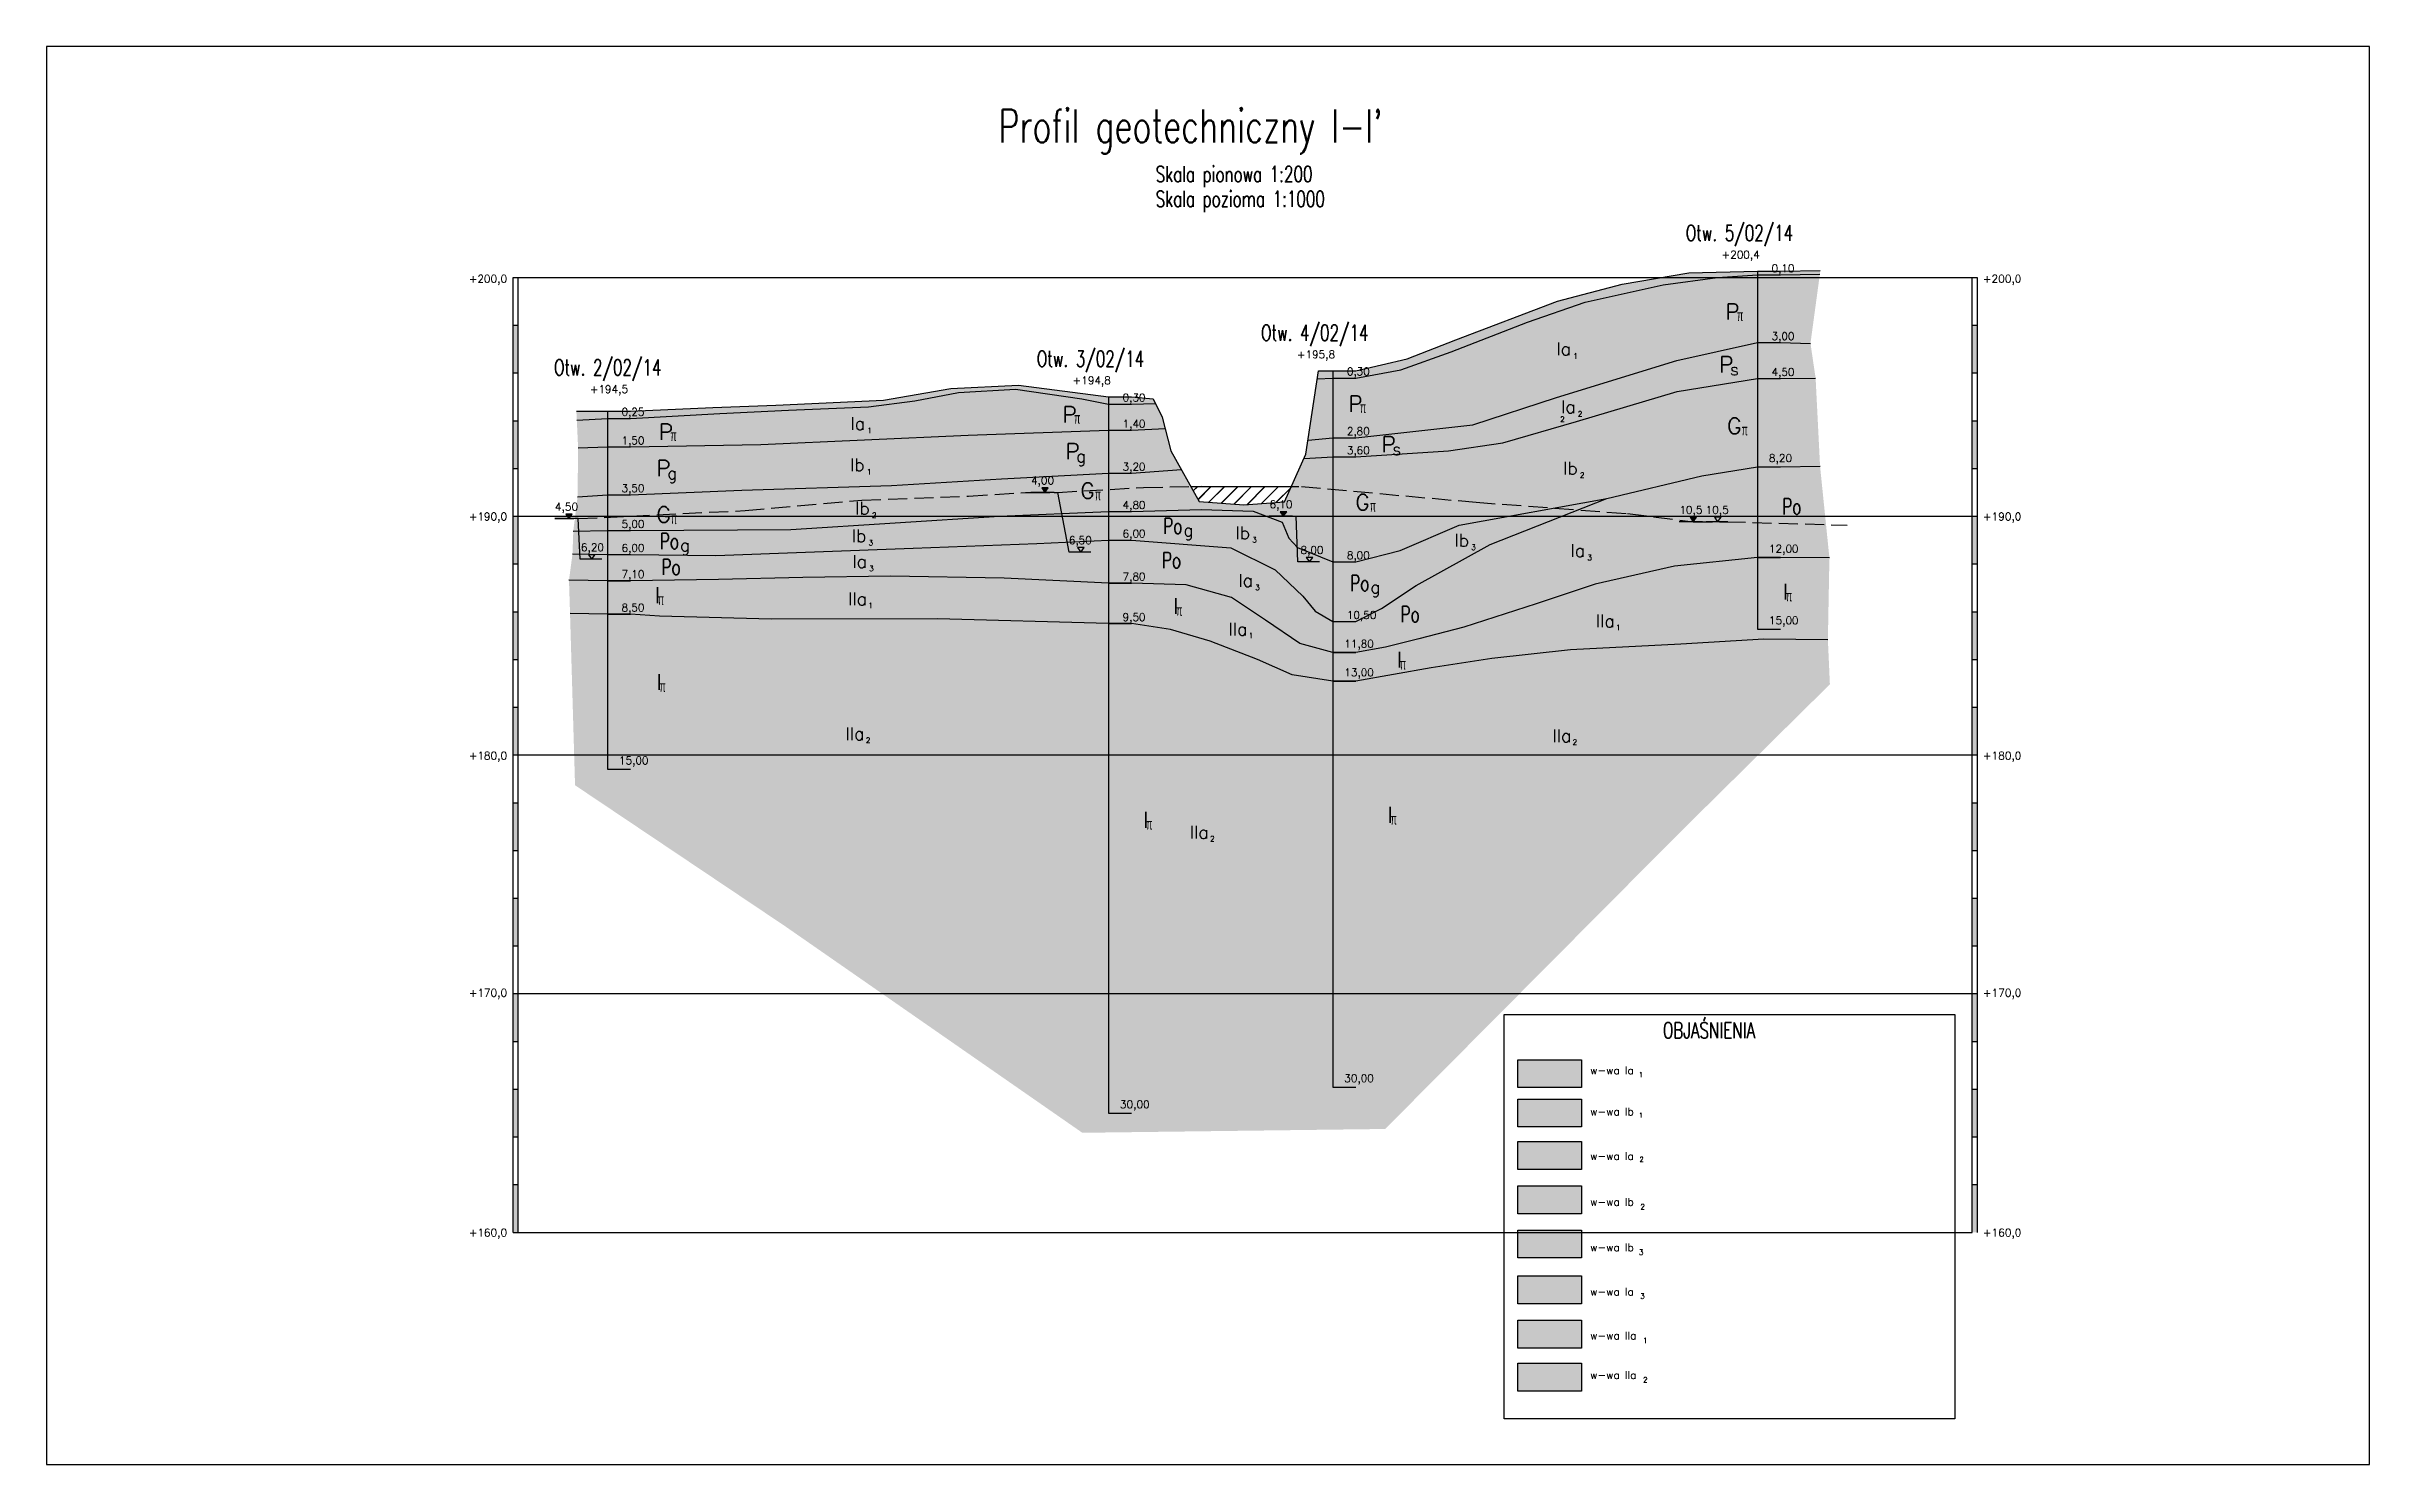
# Model space of a CAD drawing. Header units: millimetres. Extents: x -34 to 453, y -170 to 127.
import ezdxf

# ---------------------------------------------------------------- set-up
doc = ezdxf.new("R2010")
doc.units = ezdxf.units.MM
doc.linetypes.add('JIS_02_4.0', pattern=[5.5, 4, -1.5])
for name, color, linetype in [('litologia', 7, 'Continuous'), ('RAMKA', 4, 'Continuous'), ('siatka_wysok', 9, 'Continuous'), ('skala', 7, 'Continuous'), ('solidy', 7, 'Continuous'), ('SZRAFURA', 7, 'Continuous'), ('TEKST', 2, 'Continuous'), ('woda_gruntowa', 5, 'Continuous')]:
    doc.layers.add(name, color=color, linetype=linetype)
doc.styles.add('OPIS2', font='SIMPLEX.SHX')
doc.styles.add('opis4', font='SYMBOL.TTF', dxfattribs={"width": 0.6})

msp = doc.modelspace()

# ---------------------------------------------------------------- hatches: boundary and pattern name
at = {"layer": 'skala'}
for points in [[(65.22, 68.9), (64.22, 68.9), (64.22, 58.9), (65.22, 58.9)], [(371.03, 68.9), (370.03, 68.9), (370.03, 58.9), (371.03, 58.9)], [(65.22, -31.1), (64.22, -31.1), (64.22, -41.1), (65.22, -41.1)], [(371.03, -31.1), (370.03, -31.1), (370.03, -41.1), (371.03, -41.1)]]:
    msp.add_hatch(color=256, dxfattribs=at).paths.add_polyline_path(points)
h = msp.add_hatch(color=256, dxfattribs=at)
h.paths.add_polyline_path([(65.22, -11.1), (64.22, -11.1), (64.22, -21.1), (65.22, -21.1)])
h.paths.add_polyline_path([(65.22, 8.9), (64.22, 8.9), (64.22, -1.1), (65.22, -1.1)])
h.paths.add_polyline_path([(65.22, 28.9), (64.22, 28.9), (64.22, 18.9), (65.22, 18.9)])
h.paths.add_polyline_path([(65.22, 48.9), (64.22, 48.9), (64.22, 38.9), (65.22, 38.9)])
h = msp.add_hatch(color=256, dxfattribs=at)
h.paths.add_polyline_path([(371.03, -11.1), (370.03, -11.1), (370.03, -21.1), (371.03, -21.1)])
h.paths.add_polyline_path([(371.03, 8.9), (370.03, 8.9), (370.03, -1.1), (371.03, -1.1)])
h.paths.add_polyline_path([(371.03, 28.9), (370.03, 28.9), (370.03, 18.9), (371.03, 18.9)])
h.paths.add_polyline_path([(371.03, 48.9), (370.03, 48.9), (370.03, 38.9), (371.03, 38.9)])
h = msp.add_hatch(color=256, dxfattribs=at)
h.paths.add_polyline_path([(65.22, -111.1), (64.22, -111.1), (64.22, -121.1), (65.22, -121.1)])
h.paths.add_polyline_path([(65.22, -91.1), (64.22, -91.1), (64.22, -101.1), (65.22, -101.1)])
h.paths.add_polyline_path([(65.22, -71.1), (64.22, -71.1), (64.22, -81.1), (65.22, -81.1)])
h.paths.add_polyline_path([(65.22, -51.1), (64.22, -51.1), (64.22, -61.1), (65.22, -61.1)])
h = msp.add_hatch(color=256, dxfattribs=at)
h.paths.add_polyline_path([(371.03, -111.1), (370.03, -111.1), (370.03, -121.1), (371.03, -121.1)])
h.paths.add_polyline_path([(371.03, -91.1), (370.03, -91.1), (370.03, -101.1), (371.03, -101.1)])
h.paths.add_polyline_path([(371.03, -71.1), (370.03, -71.1), (370.03, -81.1), (371.03, -81.1)])
h.paths.add_polyline_path([(371.03, -51.1), (370.03, -51.1), (370.03, -61.1), (371.03, -61.1)])
at = {"layer": 'solidy'}
h = msp.add_hatch(color=31, dxfattribs=at)
h.paths.add_polyline_path([(276.82, 69.52), (288.86, 73.76), (305.22, 77.33), (316.63, 78.9), (325.02, 79.46), (329.83, 79.46), (338.08, 79.61), (338.17, 80.38), (329.83, 80.25), (325.02, 80.25), (310.62, 79.87), (296.62, 77.53), (283.12, 73.96), (261.77, 65.86), (251.61, 61.88), (240.83, 59.34), (236.02, 59.34), (233.01, 59.34), (232.76, 57.7), (236.02, 57.84), (240.83, 57.84), (250.27, 59.56), (260.78, 63.35)])
h.paths.add_polyline_path([(198.37, 53.48), (193.83, 53.9), (189.02, 53.9), (170.16, 56.34), (155.97, 55.63), (141.85, 53.24), (119.31, 52.18), (106.08, 51.67), (88.83, 50.9), (84.02, 50.9), (77.49, 50.87), (77.58, 49.05), (84.02, 49.4), (88.83, 49.4), (107.53, 50.41), (121.94, 51.09), (138.7, 51.78), (148.44, 53.04), (157.58, 54.81), (169.49, 55.49), (183.43, 53.47), (189.02, 52.4), (193.4, 52.4), (193.83, 52.4), (198.86, 52.48)])
h = msp.add_hatch(color=71, dxfattribs=at)
h.paths.add_polyline_path([(308.12, 61.51), (325.02, 65.25), (329.83, 65.25), (336.11, 65.1), (338.08, 79.61), (329.83, 79.46), (325.02, 79.46), (316.63, 78.9), (305.22, 77.33), (288.86, 73.76), (276.82, 69.52), (260.78, 63.35), (250.27, 59.56), (240.83, 57.84), (236.02, 57.84), (232.76, 57.7), (230.82, 44.8), (236.02, 45.34), (240.83, 45.34), (265.37, 48.04), (282.86, 53.76)])
h.paths.add_polyline_path([(200.23, 49.64), (198.86, 52.48), (193.83, 52.4), (193.4, 52.4), (189.02, 52.4), (183.43, 53.47), (169.49, 55.49), (157.58, 54.81), (148.44, 53.04), (138.7, 51.78), (121.94, 51.09), (107.53, 50.41), (88.83, 49.4), (84.02, 49.4), (77.58, 49.05), (77.85, 43.23), (84.02, 43.4), (88.83, 43.4), (116.16, 43.92), (159.61, 45.86), (189.02, 46.9), (193.83, 46.9), (200.86, 47.26)])
for color, points in [(51, [(287.11, 48.72), (308.18, 55.03), (325.02, 57.75), (337.19, 57.8), (336.11, 65.1), (329.83, 65.25), (325.02, 65.25), (308.12, 61.51), (282.86, 53.76), (265.37, 48.04), (240.83, 45.34), (236.02, 45.34), (230.82, 44.8), (230.39, 41.92), (229.98, 41.02), (236.02, 41.34), (240.83, 41.34), (260.24, 42.59), (271.67, 44.29)]), (31, [(293.44, 32.61), (313.32, 37.35), (325.02, 39.25), (329.83, 39.25), (338.12, 39.35), (337.19, 57.8), (325.02, 57.75), (308.18, 55.03), (287.11, 48.72), (271.67, 44.29), (260.24, 42.59), (240.83, 41.34), (236.02, 41.34), (229.98, 41.02), (225.9, 31.89), (217.34, 31.26), (207.97, 31.98), (204.27, 38.67), (193.83, 37.9), (189.02, 37.9), (166.57, 36.72), (143.53, 35.33), (112.16, 34.36), (88.83, 33.4), (84.02, 33.4), (77.74, 32.97), (76.84, 25.78), (84.02, 25.9), (88.83, 25.9), (122.42, 26.15), (166.17, 28.9), (189.02, 29.9), (193.83, 29.9), (208.47, 30.31), (219.32, 29.97), (225.39, 27.62), (226.78, 24.33), (228.58, 22.37), (236.02, 19.34), (240.83, 19.34), (250.13, 21.73), (262.46, 27.02)]), (53, [(202.08, 42.62), (200.86, 47.26), (193.83, 46.9), (189.02, 46.9), (159.61, 45.86), (116.16, 43.92), (88.83, 43.4), (84.02, 43.4), (77.85, 43.23), (77.74, 32.97), (84.02, 33.4), (88.83, 33.4), (112.16, 34.36), (143.53, 35.33), (166.57, 36.72), (189.02, 37.9), (193.83, 37.9), (204.27, 38.67)]), (35, [(307.61, 18.47), (325.02, 20.25), (329.83, 20.25), (340.08, 20.17), (338.12, 39.35), (329.83, 39.25), (325.02, 39.25), (313.32, 37.35), (293.44, 32.61), (268.99, 22.95), (253.49, 14.38), (246.21, 9.57), (240.83, 6.84), (236.02, 6.84), (232.29, 8.99), (229.7, 12.15), (223.92, 17.64), (214.65, 22.27), (193.83, 23.9), (189.02, 23.9), (173.97, 23.19), (148.08, 22.19), (106.71, 20.69), (88.83, 20.9), (84.02, 20.9), (76.68, 21.05), (75.94, 15.48), (84.02, 15.4), (88.83, 15.4), (107.24, 15.66), (124.93, 16.04), (143.33, 16.33), (167.13, 15.9), (189.02, 14.9), (193.83, 14.9), (205.31, 14.51), (214.75, 11.87), (221.92, 7.15), (229.09, 2.25), (236.02, 0.34), (240.83, 0.34), (247.03, 1.5), (254.01, 3.19), (263.45, 5.65), (278.64, 10.56), (291, 14.7)]), (33, [(225.39, 27.62), (219.32, 29.97), (208.47, 30.31), (193.83, 29.9), (189.02, 29.9), (166.17, 28.9), (122.42, 26.15), (88.83, 25.9), (84.02, 25.9), (76.84, 25.78), (76.68, 21.05), (84.02, 20.9), (88.83, 20.9), (106.71, 20.69), (148.08, 22.19), (173.97, 23.19), (189.02, 23.9), (193.83, 23.9), (214.65, 22.27), (223.92, 17.64), (229.7, 12.15), (232.29, 8.99), (236.02, 6.84), (240.83, 6.84), (246.21, 9.57), (253.49, 14.38), (268.99, 22.95), (293.44, 32.61), (262.46, 27.02), (250.13, 21.73), (240.83, 19.34), (236.02, 19.34), (228.58, 22.37), (226.78, 24.33)]), (13, [(214.75, 11.87), (205.31, 14.51), (193.83, 14.9), (189.02, 14.9), (167.13, 15.9), (143.33, 16.33), (124.93, 16.04), (107.24, 15.66), (88.83, 15.4), (84.02, 15.4), (75.94, 15.48), (76.16, 8.51), (84.02, 8.4), (88.83, 8.4), (94.94, 7.98), (118.28, 7.31), (153.15, 7.44), (189.02, 6.4), (193.83, 6.4), (202.01, 5.16), (210.32, 2.75), (220.25, -1.14), (227.49, -4.35), (236.02, -5.66), (240.83, -5.66), (256.6, -2.88), (269.34, -0.87), (285.84, 0.88), (308.91, 2.08), (326.35, 3.15), (339.76, 3.02), (340.08, 20.17), (329.83, 20.25), (325.02, 20.25), (307.61, 18.47), (291, 14.7), (278.64, 10.56), (263.45, 5.65), (254.01, 3.19), (247.03, 1.5), (240.83, 0.34), (236.02, 0.34), (229.09, 2.25), (221.92, 7.15)]), (30, [(308.84, -37.24), (340.18, -6.31), (339.76, 3.02), (326.35, 3.15), (308.91, 2.08), (285.84, 0.88), (269.34, -0.87), (256.6, -2.88), (240.83, -5.66), (236.02, -5.66), (227.49, -4.35), (220.25, -1.14), (210.32, 2.75), (202.01, 5.16), (193.83, 6.4), (189.02, 6.4), (153.15, 7.44), (118.28, 7.31), (94.94, 7.98), (88.83, 8.4), (84.02, 8.4), (76.16, 8.51), (77.21, -27.45), (121.18, -56.94), (183.52, -100.24), (246.99, -99.44)]), (31, [(288.14, -84.93), (274.75, -84.93), (274.75, -90.77), (288.14, -90.77)]), (71, [(288.14, -84.93), (274.75, -84.93), (274.75, -90.77), (288.14, -90.77)]), (51, [(288.14, -93.17), (274.75, -93.17), (274.75, -99), (288.14, -99)]), (53, [(288.14, -93.17), (274.75, -93.17), (274.75, -99), (288.14, -99)]), (33, [(288.14, -102.09), (274.75, -102.09), (274.75, -107.92), (288.14, -107.92)]), (51, [(288.14, -102.09), (274.75, -102.09), (274.75, -107.92), (288.14, -107.92)]), (71, [(288.14, -111.35), (274.75, -111.35), (274.75, -117.19), (288.14, -117.19)]), (31, [(288.14, -111.35), (274.75, -111.35), (274.75, -117.19), (288.14, -117.19)]), (13, [(288.14, -120.62), (274.75, -120.62), (274.75, -126.45), (288.14, -126.45)]), (33, [(288.14, -120.62), (274.75, -120.62), (274.75, -126.45), (288.14, -126.45)]), (13, [(288.14, -130.23), (274.75, -130.23), (274.75, -136.06), (288.14, -136.06)]), (35, [(288.14, -130.23), (274.75, -130.23), (274.75, -136.06), (288.14, -136.06)]), (13, [(288.14, -139.49), (274.75, -139.49), (274.75, -145.32), (288.14, -145.32)]), (13, [(288.14, -139.49), (274.75, -139.49), (274.75, -145.32), (288.14, -145.32)]), (30, [(288.14, -148.5), (274.75, -148.5), (274.75, -154.33), (288.14, -154.33)]), (30, [(288.14, -148.5), (274.75, -148.5), (274.75, -154.33), (288.14, -154.33)])]:
    msp.add_hatch(color=color, dxfattribs=at).paths.add_polyline_path(points)
h = msp.add_hatch(dxfattribs=at)
h.set_pattern_fill('JIS_LC_20', color=5, scale=0.1, style=0)
h.paths.add_polyline_path([(227.34, 35.11), (206.24, 35.12), (207.97, 31.98), (217.34, 31.26), (225.9, 31.89)])
h.paths.add_polyline_path([(222.25, 29.78), (227.83, 29.78), (227.83, 32.67), (222.25, 32.67)], flags=9)

# ---------------------------------------------------------------- linework, layer by layer
at = {"layer": 'litologia'}
for points in [[(77.49, 50.87), (84.02, 50.9), (88.83, 50.9), (106.08, 51.67), (119.31, 52.18), (141.85, 53.24), (155.97, 55.63), (170.16, 56.34), (189.02, 53.9), (193.83, 53.9), (198.37, 53.48), (200.23, 49.64), (202.08, 42.62), (207.97, 31.98), (217.34, 31.26), (225.9, 31.89), (230.39, 41.92), (233.01, 59.34), (236.02, 59.34), (240.83, 59.34), (251.61, 61.88), (261.77, 65.86), (283.12, 73.96), (296.62, 77.53), (310.62, 79.87), (325.02, 80.25), (329.83, 80.25), (338.17, 80.38)], [(232.76, 57.7), (236.02, 57.84), (240.83, 57.84), (250.27, 59.56), (260.78, 63.35), (276.82, 69.52), (288.86, 73.76), (305.22, 77.33), (316.63, 78.9), (325.02, 79.46), (329.83, 79.46), (338.08, 79.61)], [(230.82, 44.8), (236.02, 45.34), (240.83, 45.34), (265.37, 48.04), (282.86, 53.76), (308.12, 61.51), (325.02, 65.25), (329.83, 65.25), (336.11, 65.1)], [(77.58, 49.05), (84.02, 49.4), (88.83, 49.4), (107.53, 50.41), (121.94, 51.09), (138.7, 51.78), (148.44, 53.04), (157.58, 54.81), (169.49, 55.49), (183.43, 53.47), (189.02, 52.4), (193.4, 52.4), (193.83, 52.4), (198.86, 52.48)], [(229.98, 41.02), (236.02, 41.34), (240.83, 41.34), (260.24, 42.59), (271.67, 44.29), (287.11, 48.72), (308.18, 55.03), (325.02, 57.75), (337.19, 57.8)], [(77.85, 43.23), (84.02, 43.4), (88.83, 43.4), (116.16, 43.92), (159.61, 45.86), (189.02, 46.9), (193.83, 46.9), (200.86, 47.26)], [(76.68, 21.05), (84.02, 20.9), (88.83, 20.9), (106.71, 20.69), (148.08, 22.19), (173.97, 23.19), (189.02, 23.9), (193.83, 23.9), (214.65, 22.27), (223.92, 17.64), (229.7, 12.15), (232.29, 8.99), (236.02, 6.84), (240.83, 6.84), (246.21, 9.57), (253.49, 14.38), (268.99, 22.95), (293.44, 32.61), (313.32, 37.35), (325.02, 39.25), (329.83, 39.25), (338.12, 39.35)], [(77.74, 32.97), (84.02, 33.4), (88.83, 33.4), (112.16, 34.36), (143.53, 35.33), (166.57, 36.72), (189.02, 37.9), (193.83, 37.9), (204.27, 38.67)], [(76.84, 25.78), (84.02, 25.9), (88.83, 25.9), (122.42, 26.15), (166.17, 28.9), (189.02, 29.9), (193.83, 29.9), (208.47, 30.31), (219.32, 29.97), (225.39, 27.62), (226.78, 24.33), (228.58, 22.37), (236.02, 19.34), (240.83, 19.34), (250.13, 21.73), (262.46, 27.02), (293.44, 32.61)], [(340.08, 20.17), (329.83, 20.25), (325.02, 20.25), (307.61, 18.47), (291, 14.7), (278.64, 10.56), (263.45, 5.65), (254.01, 3.19), (247.03, 1.5), (240.83, 0.34), (236.02, 0.34), (229.09, 2.25), (221.92, 7.15), (214.75, 11.87), (205.31, 14.51), (193.83, 14.9), (189.02, 14.9), (167.13, 15.9), (143.33, 16.33), (124.93, 16.04), (107.24, 15.66), (88.83, 15.4), (84.02, 15.4), (75.94, 15.48)], [(339.76, 3.02), (326.35, 3.15), (308.91, 2.08), (285.84, 0.88), (269.34, -0.87), (256.6, -2.88), (240.83, -5.66), (236.02, -5.66), (227.49, -4.35), (220.25, -1.14), (210.32, 2.75), (202.01, 5.16), (193.83, 6.4), (189.02, 6.4), (153.15, 7.44), (118.28, 7.31), (94.94, 7.98), (88.83, 8.4), (84.02, 8.4), (76.16, 8.51)]]:
    msp.add_lwpolyline(points, dxfattribs=at)
at = {"layer": 'RAMKA'}
for points in [[(453.27, 127.28), (376.44, 127.28), (-33.56, 127.28), (-33.56, -169.72), (376.44, -169.72), (453.27, -169.72)], [(271.89, -75.44), (366.35, -75.44), (366.35, -160.18), (271.89, -160.18)], [(274.75, -84.93), (288.14, -84.93), (288.14, -90.77), (274.75, -90.77)], [(274.75, -84.93), (288.14, -84.93), (288.14, -90.77), (274.75, -90.77)], [(274.75, -93.17), (288.14, -93.17), (288.14, -99), (274.75, -99)], [(274.75, -93.17), (288.14, -93.17), (288.14, -99), (274.75, -99)], [(274.75, -102.09), (288.14, -102.09), (288.14, -107.92), (274.75, -107.92)], [(274.75, -102.09), (288.14, -102.09), (288.14, -107.92), (274.75, -107.92)], [(274.75, -111.35), (288.14, -111.35), (288.14, -117.19), (274.75, -117.19)], [(274.75, -111.35), (288.14, -111.35), (288.14, -117.19), (274.75, -117.19)], [(274.75, -120.62), (288.14, -120.62), (288.14, -126.45), (274.75, -126.45)], [(274.75, -120.62), (288.14, -120.62), (288.14, -126.45), (274.75, -126.45)], [(274.75, -130.23), (288.14, -130.23), (288.14, -136.06), (274.75, -136.06)], [(274.75, -130.23), (288.14, -130.23), (288.14, -136.06), (274.75, -136.06)], [(274.75, -139.49), (288.14, -139.49), (288.14, -145.32), (274.75, -145.32)], [(274.75, -139.49), (288.14, -139.49), (288.14, -145.32), (274.75, -145.32)], [(274.75, -148.5), (288.14, -148.5), (288.14, -154.33), (274.75, -154.33)], [(274.75, -148.5), (288.14, -148.5), (288.14, -154.33), (274.75, -154.33)]]:
    msp.add_lwpolyline(points, close=True, dxfattribs=at)
at = {"layer": 'RAMKA', "flags": 128}
for points in [[(325.02, 80.25), (329.83, 80.25)], [(325.02, 80.25), (325.02, 5.25)], [(236.02, 59.34), (240.83, 59.34)], [(236.02, 59.34), (236.02, -90.66)], [(189.02, 53.9), (193.83, 53.9)], [(189.02, 53.9), (189.02, -96.1)], [(84.02, 50.9), (88.83, 50.9)], [(84.02, 50.9), (84.02, -24.1)], [(325.02, 5.25), (329.83, 5.25)], [(84.02, -24.1), (88.83, -24.1)], [(236.02, -90.66), (240.83, -90.66)], [(189.02, -96.1), (193.83, -96.1)]]:
    msp.add_lwpolyline(points, dxfattribs=at)
at = {"layer": 'siatka_wysok'}
for points in [[(64.22, 78.9), (370.03, 78.9)], [(64.22, 28.9), (370.03, 28.9)], [(64.22, -21.1), (370.03, -21.1)], [(64.22, -71.1), (370.03, -71.1)], [(64.22, -121.1), (370.03, -121.1)]]:
    msp.add_lwpolyline(points, dxfattribs=at)
at = {"layer": 'skala'}
for points in [[(64.22, -21.1), (64.22, 78.9)], [(64.22, 78.9), (65.22, 78.9)], [(65.22, 78.9), (65.22, -21.1)], [(370.03, -21.1), (370.03, 78.9)], [(370.03, 78.9), (371.03, 78.9)], [(371.03, 78.9), (371.03, -21.1)], [(64.22, 68.9), (65.22, 68.9)], [(370.03, 68.9), (371.03, 68.9)], [(64.22, 58.9), (65.22, 58.9)], [(370.03, 58.9), (371.03, 58.9)], [(64.22, 48.9), (65.22, 48.9)], [(370.03, 48.9), (371.03, 48.9)], [(64.22, 38.9), (65.22, 38.9)], [(370.03, 38.9), (371.03, 38.9)], [(64.22, 28.9), (65.22, 28.9)], [(370.03, 28.9), (371.03, 28.9)], [(64.22, 18.9), (65.22, 18.9)], [(370.03, 18.9), (371.03, 18.9)], [(64.22, 8.9), (65.22, 8.9)], [(370.03, 8.9), (371.03, 8.9)], [(64.22, -1.1), (65.22, -1.1)], [(370.03, -1.1), (371.03, -1.1)], [(64.22, -11.1), (65.22, -11.1)], [(370.03, -11.1), (371.03, -11.1)], [(64.22, -121.1), (64.22, -21.1)], [(64.22, -21.1), (65.22, -21.1)], [(65.22, -21.1), (65.22, -121.1)], [(370.03, -121.1), (370.03, -21.1)], [(370.03, -21.1), (371.03, -21.1)], [(371.03, -21.1), (371.03, -121.1)], [(64.22, -31.1), (65.22, -31.1)], [(370.03, -31.1), (371.03, -31.1)], [(64.22, -41.1), (65.22, -41.1)], [(370.03, -41.1), (371.03, -41.1)], [(64.22, -51.1), (65.22, -51.1)], [(370.03, -51.1), (371.03, -51.1)], [(64.22, -61.1), (65.22, -61.1)], [(370.03, -61.1), (371.03, -61.1)], [(64.22, -71.1), (65.22, -71.1)], [(370.03, -71.1), (371.03, -71.1)], [(64.22, -81.1), (65.22, -81.1)], [(370.03, -81.1), (371.03, -81.1)], [(64.22, -91.1), (65.22, -91.1)], [(370.03, -91.1), (371.03, -91.1)], [(64.22, -101.1), (65.22, -101.1)], [(370.03, -101.1), (371.03, -101.1)], [(64.22, -111.1), (65.22, -111.1)], [(370.03, -111.1), (371.03, -111.1)]]:
    msp.add_lwpolyline(points, dxfattribs=at)
at = {"layer": 'solidy', "color": 5}
msp.add_lwpolyline([(206.24, 35.12), (227.34, 35.11)], dxfattribs=at)
at = {"layer": 'SZRAFURA', "flags": 128}
for points in [[(325.02, 79.46), (329.83, 79.46)], [(325.02, 65.25), (329.83, 65.25)], [(236.02, 57.84), (240.83, 57.84)], [(325.02, 57.75), (329.83, 57.75)], [(84.02, 49.4), (88.83, 49.4)], [(189.02, 52.4), (193.83, 52.4)], [(189.02, 46.9), (193.83, 46.9)], [(236.02, 45.34), (240.83, 45.34)], [(84.02, 43.4), (88.83, 43.4)], [(236.02, 41.34), (240.83, 41.34)], [(325.02, 39.25), (329.83, 39.25)], [(189.02, 37.9), (193.83, 37.9)], [(84.02, 33.4), (88.83, 33.4)], [(189.02, 29.9), (193.83, 29.9)], [(84.02, 25.9), (88.83, 25.9)], [(84.02, 20.9), (88.83, 20.9)], [(189.02, 23.9), (193.83, 23.9)], [(325.02, 20.25), (329.83, 20.25)], [(84.02, 15.4), (88.83, 15.4)], [(189.02, 14.9), (193.83, 14.9)], [(236.02, 19.34), (240.83, 19.34)], [(84.02, 8.4), (88.83, 8.4)], [(189.02, 6.4), (193.83, 6.4)], [(236.02, 6.84), (240.83, 6.84)], [(236.02, 0.34), (240.83, 0.34)], [(236.02, -5.66), (240.83, -5.66)]]:
    msp.add_lwpolyline(points, dxfattribs=at)
at = {"layer": 'woda_gruntowa', "linetype": 'JIS_02_4.0'}
msp.add_lwpolyline([(72.98, 28.4), (77.84, 28.4), (112.83, 30.08), (137.32, 32.27), (159.67, 33.1), (171.64, 33.88), (172.73, 33.9), (178.36, 33.9), (196.37, 34.91), (208.41, 35.16), (229.42, 35.1), (266.04, 31.82), (297.79, 29.45), (311.56, 27.75), (318.47, 27.75), (343.78, 27.02)], dxfattribs=at)
at = {"layer": 'woda_gruntowa', "flags": 128}
for points in [[(175.01, 34.84), (175.68, 33.9), (176.38, 34.84)], [(75.26, 29.34), (75.93, 28.4), (76.62, 29.34)], [(224.97, 29.84), (225.64, 28.9), (226.34, 29.84)], [(310.88, 28.69), (311.56, 27.75), (312.25, 28.69)], [(315.99, 28.69), (316.66, 27.75), (317.36, 28.69)], [(80.02, 20.84), (80.7, 19.9), (81.39, 20.84)], [(182.5, 22.34), (183.18, 21.4), (183.87, 22.34)], [(230.45, 20.28), (231.13, 19.34), (231.82, 20.28)]]:
    msp.add_lwpolyline(points, close=True, dxfattribs=at)
for points in [[(177.6, 33.9), (172.73, 33.9)], [(177.6, 33.9), (178.36, 33.9)], [(77.84, 28.4), (72.98, 28.4)], [(227.56, 28.9), (222.69, 28.9)], [(227.56, 28.9), (228.33, 28.9)], [(313.47, 27.75), (308.6, 27.75)], [(313.47, 27.75), (314.24, 27.75)], [(318.79, 27.75), (314.24, 27.75)], [(82.82, 19.9), (78.27, 19.9)], [(185.3, 21.4), (180.75, 21.4)], [(233.25, 19.34), (228.7, 19.34)]]:
    msp.add_lwpolyline(points, dxfattribs=at)
at = {"layer": 'woda_gruntowa', "color": 40}
for points in [[(180.75, 21.4), (178.36, 33.9)], [(78.27, 19.9), (77.84, 28.4)], [(228.7, 19.34), (228.33, 28.9)]]:
    msp.add_lwpolyline(points, dxfattribs=at)
at = {"layer": 'woda_gruntowa'}
for points in [[(175.01, 34.84), (176.38, 34.84), (175.68, 33.9)], [(75.26, 29.34), (76.62, 29.34), (75.93, 28.4)], [(224.97, 29.84), (226.34, 29.84), (225.64, 28.9)], [(310.88, 28.69), (312.25, 28.69), (311.56, 27.75)]]:
    msp.add_solid(points, dxfattribs=at)

# ---------------------------------------------------------------- texts
at = {"layer": 'TEKST'}
for s, height, style, width, p in [("Profil geotechniczny I-I'", 6.9744, 'OPIS2', 0.7, (165.97, 107.14)), ('Skala pionowa 1:200', 3.3212, 'OPIS2', 0.7, (198.88, 98.9)), ('Skala pozioma 1:1000', 3.3212, 'OPIS2', 0.7, (198.88, 93.71)), ('Otw. 5/02/14', 3.3212, 'OPIS2', 0.7, (309.98, 86.56)), ('Otw. 4/02/14', 3.3212, 'OPIS2', 0.7, (220.98, 65.65)), ('p', 2.34, 'opis4', 0.6, (320.73, 69.81)), ('Otw. 3/02/14', 3.3212, 'OPIS2', 0.7, (173.98, 60.21)), ('Otw. 2/02/14', 3.3212, 'OPIS2', 0.7, (72.8, 58.39)), ('p', 2.34, 'opis4', 0.6, (181.8, 48.27)), ('p', 2.34, 'opis4', 0.6, (241.7, 50.53)), ('p', 2.34, 'opis4', 0.6, (97.2, 44.66)), ('p', 2.34, 'opis4', 0.6, (321.68, 45.83)), ('p', 2.34, 'opis4', 0.6, (186.14, 32.25)), ('p', 2.34, 'opis4', 0.6, (243.77, 29.85)), ('Po', 3.321, 'OPIS2', 0.7, (330.21, 29.29)), ('Po', 3.321, 'OPIS2', 0.7, (94.99, 22.03)), ('p', 2.34, 'opis4', 0.6, (97.3, 27.26)), ('Po', 3.321, 'OPIS2', 0.7, (200.49, 25.19)), ('Po', 3.321, 'OPIS2', 0.7, (95.34, 16.6)), ('Po', 3.321, 'OPIS2', 0.7, (200.23, 18.01)), ('Po', 3.321, 'OPIS2', 0.7, (239.66, 13.23)), ('p', 2.34, 'opis4', 0.6, (94.57, 10.32)), ('p', 2.34, 'opis4', 0.6, (203.21, 8.04)), ('Po', 3.321, 'OPIS2', 0.7, (250.22, 6.71)), ('p', 2.34, 'opis4', 0.6, (330.98, 11.05)), ('p', 2.34, 'opis4', 0.6, (250.07, -3.22)), ('p', 2.34, 'opis4', 0.6, (94.92, -7.89)), ('p', 2.34, 'opis4', 0.6, (248.14, -35.69)), ('p', 2.34, 'opis4', 0.6, (196.92, -36.75)), ('OBJAŚNIENIA', 3.3212, 'OPIS2', 0.7, (305.19, -80.44))]:
    msp.add_text(s, height=height, dxfattribs=dict(at, style=style, width=width)).set_placement(p)
at = {"layer": 'TEKST', "style": 'OPIS2'}
for s, height, p in [('+200,4', 1.616, (317.47, 82.88)), ('+200,0', 1.616, (54.94, 77.82)), ('0,10', 1.616, (327.93, 80.02)), ('+200,0', 1.616, (372.26, 77.82)), ('P', 3.32, (318.29, 70.07)), ('+195,8', 1.616, (228.47, 61.97)), ('Ia', 2.657, (282.84, 62.6)), ('3,00', 1.616, (327.93, 65.8)), ('0,30', 1.616, (238.93, 58.4)), ('1', 1.13, (286.38, 61.89)), ('P', 3.32, (317, 59.02)), ('s', 2.5, (319.27, 58.41)), ('4,50', 1.616, (327.93, 58.3)), ('+194,5', 1.616, (80.3, 54.7)), ('+194,8', 1.616, (181.47, 56.53)), ('0,30', 1.616, (191.93, 52.95)), ('P', 3.32, (239.26, 50.78)), ('0,25', 1.616, (86.93, 49.95)), ('Ia', 2.657, (134.93, 46.99)), ('P', 3.32, (179.36, 48.53)), ('1,40', 1.616, (191.93, 47.45)), ('2', 1.13, (283.65, 48.65)), ('Ia', 2.657, (283.8, 50.49)), ('2', 1.13, (287.34, 49.78)), ('G', 3.32, (318.65, 46.16)), ('1,50', 1.616, (86.93, 43.95)), ('P', 3.32, (94.76, 44.91)), ('1', 1.13, (138.47, 46.29)), ('P', 3.32, (179.99, 40.83)), ('2,80', 1.616, (238.93, 45.9)), ('P', 3.32, (246.23, 42.28)), ('P', 3.32, (94.27, 37.29)), ('Ib', 2.657, (134.81, 38.36)), ('g', 2.5, (182.25, 40.22)), ('3,20', 1.616, (191.93, 38.45)), ('3,60', 1.616, (238.93, 41.9)), ('s', 2.5, (248.49, 41.67)), ('Ib', 2.657, (284.25, 37.63)), ('8,20', 1.616, (327.39, 40.27)), ('3,50', 1.616, (86.93, 33.95)), ('g', 2.5, (96.54, 36.68)), ('1', 1.13, (138.35, 37.65)), ('4,00', 1.616, (172.77, 35.57)), ('G', 3.32, (183.11, 32.58)), ('2', 1.13, (287.8, 36.93)), ('+190,0', 1.616, (54.94, 28.03)), ('4,50', 1.616, (73.01, 30.07)), ('G', 3.32, (94.27, 27.59)), ('Ib', 2.657, (135.87, 29.24)), ('2', 1.13, (139.42, 28.53)), ('4,80', 1.616, (191.93, 30.45)), ('6,10', 1.616, (222.73, 30.57)), ('G', 3.32, (240.74, 30.17)), ('10,5', 1.616, (308.64, 29.42)), ('10,5', 1.616, (314.15, 29.42)), ('+190,0', 1.616, (372.26, 28.03)), ('5,00', 1.616, (86.93, 26.45)), ('Ib', 2.657, (135.17, 23.48)), ('6,50', 1.616, (180.67, 23.07)), ('6,00', 1.616, (191.93, 24.45)), ('g', 2.5, (204.73, 24.73)), ('Ib', 2.657, (215.58, 24.08)), ('3', 1.13, (219.13, 23.38)), ('Ib', 2.657, (261.47, 22.53)), ('6,20', 1.616, (78.42, 21.57)), ('6,00', 1.616, (86.93, 21.45)), ('g', 2.5, (99.23, 21.57)), ('Ia', 2.657, (135.29, 18.09)), ('3', 1.13, (138.71, 22.78)), ('8,00', 1.616, (229.23, 21.01)), ('8,00', 1.616, (238.93, 19.9)), ('3', 1.13, (265.02, 21.82)), ('Ia', 2.657, (285.8, 20.37)), ('3', 1.13, (289.35, 19.66)), ('12,00', 1.616, (327.39, 21.27)), ('7,10', 1.616, (86.93, 15.95)), ('3', 1.13, (138.83, 17.38)), ('7,80', 1.616, (191.93, 15.45)), ('Ia', 2.657, (216.18, 14.13)), ('I', 3.32, (330.33, 11.45)), ('8,50', 1.616, (86.93, 8.95)), ('I', 3.32, (93.92, 10.72)), ('IIa', 2.657, (134.41, 10.24)), ('1', 1.13, (138.68, 9.66)), ('I', 3.32, (202.56, 8.44)), ('3', 1.13, (219.73, 13.42)), ('g', 2.5, (243.9, 12.77)), ('9,50', 1.616, (191.93, 6.95)), ('IIa', 2.657, (214.12, 3.92)), ('10,50', 1.616, (238.93, 7.4)), ('IIa', 2.657, (291.1, 5.63)), ('1', 1.13, (295.36, 5.04)), ('15,00', 1.616, (327.39, 6.27)), ('1', 1.13, (218.39, 3.33)), ('11,80', 1.616, (238.39, 1.37)), ('I', 3.32, (249.42, -2.82)), ('I', 3.32, (94.27, -7.49)), ('13,00', 1.616, (238.39, -4.63)), ('IIa', 2.657, (133.87, -17.99)), ('2', 1.13, (138.14, -18.58)), ('IIa', 2.657, (281.98, -18.4)), ('2', 1.13, (286.25, -18.99)), ('+180,0', 1.616, (54.94, -22.07)), ('15,00', 1.616, (86.39, -23.07)), ('+180,0', 1.616, (372.26, -22.07)), ('I', 3.32, (196.27, -36.35)), ('I', 3.32, (247.49, -35.29)), ('IIa', 2.657, (206.01, -38.63)), ('2', 1.13, (210.28, -39.21)), ('+170,0', 1.616, (54.94, -71.73)), ('+170,0', 1.616, (372.26, -71.73)), ('w-wa Ia', 1.616, (289.97, -87.98)), ('1', 1, (300.16, -88.57)), ('30,00', 1.616, (238.39, -89.63)), ('30,00', 1.616, (191.39, -95.08)), ('w-wa Ib', 1.616, (289.97, -96.6)), ('1', 1, (300.16, -97.05)), ('w-wa Ia', 1.616, (289.97, -105.91)), ('2', 1, (300.29, -106.29)), ('w-wa Ib', 1.616, (289.97, -115.52)), ('2', 1.13, (300.45, -116.3)), ('+160,0', 1.616, (54.94, -121.95)), ('+160,0', 1.616, (372.26, -121.95)), ('w-wa Ib', 1.616, (289.97, -125.06)), ('3', 1.13, (300.14, -125.83)), ('w-wa Ia', 1.616, (289.97, -134.32)), ('3', 1.13, (300.41, -135)), ('w-wa IIa', 1.616, (289.97, -143.52)), ('1', 1.13, (301.01, -144.29)), ('w-wa IIa', 1.616, (289.97, -151.77)), ('2', 1.13, (301.01, -152.55))]:
    msp.add_text(s, height=height, dxfattribs=at).set_placement(p)

doc.saveas('drawing.dxf')
